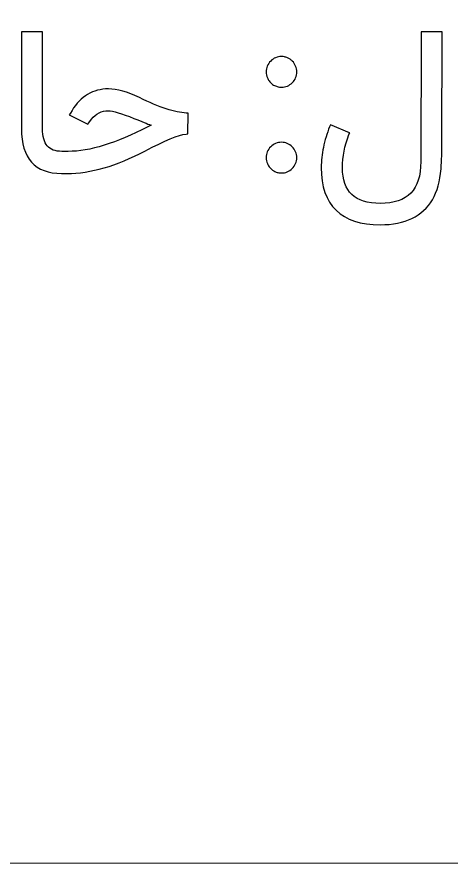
# Model space of a CAD drawing. Header units: millimetres. Extents: x -33 to 258, y -95 to 44.
# Drawn here: x 235.44 to 242.75, y -48.24 to -33.99 of the extents above; entities that cross this region are included whole.
import ezdxf

# ---------------------------------------------------------------- set-up
doc = ezdxf.new("R2010")
doc.units = ezdxf.units.MM
doc.header["$MEASUREMENT"] = 0
doc.layers.add('Layer 1', color=7, linetype='Continuous')

msp = doc.modelspace()

# ---------------------------------------------------------------- linework, layer by layer
at = {"layer": 'Layer 1', "color": 250, "lineweight": 18}
msp.add_open_spline([(211.2956, 1.5563), (211.2956, 1.5563), (255.0956, 1.5563), (255.0956, 1.5563), (256.7479, 1.5563), (258.0956, 0.2086), (258.0956, -1.4437), (258.0956, -1.4437), (258.0956, -45.2437), (258.0956, -45.2437), (258.0956, -46.896), (256.7479, -48.2437), (255.0956, -48.2437), (255.0956, -48.2437), (211.2956, -48.2437), (211.2956, -48.2437), (209.6433, -48.2437), (208.2956, -46.896), (208.2956, -45.2437), (208.2956, -45.2437), (208.2956, -1.4437), (208.2956, -1.4437), (208.2956, 0.2086), (209.6433, 1.5563), (211.2956, 1.5563)], degree=3, knots=[0, 0, 0, 0, 0.125, 0.125, 0.125, 0.25, 0.25, 0.25, 0.375, 0.375, 0.375, 0.5, 0.5, 0.5, 0.625, 0.625, 0.625, 0.75, 0.75, 0.75, 0.875, 0.875, 0.875, 1, 1, 1, 1], dxfattribs=at)
at = {"layer": 'Layer 1', "color": 250}
for points, knots in [([(236.229, -36.6285), (236.229, -36.6285), (236.2284, -36.6285), (236.2284, -36.6285), (236.2284, -36.6285), (236.2272, -36.6285), (236.2272, -36.6285), (236.2272, -36.6285), (236.2269, -36.6285), (236.2269, -36.6285), (236.2269, -36.6285), (236.2268, -36.6285), (236.2268, -36.6285), (236.2268, -36.6285), (236.2265, -36.6285), (236.2265, -36.6285), (236.2265, -36.6285), (236.226, -36.6285), (236.226, -36.6285), (236.226, -36.6285), (236.2255, -36.6285), (236.2255, -36.6285), (236.2255, -36.6285), (236.2254, -36.6285), (236.2254, -36.6285), (236.2254, -36.6285), (236.2246, -36.6285), (236.2246, -36.6285), (236.2246, -36.6285), (236.2239, -36.6285), (236.2239, -36.6285), (236.2239, -36.6285), (236.2237, -36.6285), (236.2237, -36.6285), (236.2237, -36.6285), (236.2226, -36.6285), (236.2226, -36.6285), (236.2226, -36.6285), (236.2222, -36.6285), (236.2222, -36.6285), (236.2222, -36.6285), (236.2214, -36.6285), (236.2214, -36.6285), (236.2214, -36.6285), (236.2206, -36.6285), (236.2206, -36.6285), (236.2206, -36.6285), (236.2201, -36.6285), (236.2201, -36.6285), (236.2201, -36.6285), (236.2191, -36.6285), (236.2191, -36.6285), (236.2191, -36.6285), (236.2188, -36.6285), (236.2188, -36.6285), (236.2188, -36.6285), (236.2176, -36.6285), (236.2176, -36.6285), (236.2176, -36.6285), (236.2173, -36.6285), (236.2173, -36.6285), (236.2173, -36.6285), (236.2162, -36.6285), (236.2162, -36.6285), (236.2162, -36.6285), (236.2158, -36.6285), (236.2158, -36.6285), (236.2158, -36.6285), (236.2148, -36.6285), (236.2148, -36.6285), (236.2148, -36.6285), (236.2142, -36.6285), (236.2142, -36.6285), (236.2142, -36.6285), (236.2135, -36.6285), (236.2135, -36.6285), (236.2135, -36.6285), (236.2126, -36.6285), (236.2126, -36.6285), (236.2126, -36.6285), (236.2123, -36.6285), (236.2123, -36.6285), (236.2123, -36.6285), (236.2111, -36.6285), (236.2111, -36.6285), (236.2111, -36.6285), (236.211, -36.6285), (236.211, -36.6285), (236.211, -36.6285), (236.21, -36.6285), (236.21, -36.6285), (236.21, -36.6285), (236.2094, -36.6285), (236.2094, -36.6285), (236.2094, -36.6285), (236.2089, -36.6285), (236.2089, -36.6285), (236.2089, -36.6285), (236.208, -36.6285), (236.208, -36.6285), (236.208, -36.6285), (236.2077, -36.6285), (236.2077, -36.6285), (236.2077, -36.6285), (236.2071, -36.6285), (236.2071, -36.6285), (236.2071, -36.6285), (236.2064, -36.6285), (236.2064, -36.6285), (236.2064, -36.6285), (236.2061, -36.6285), (236.2061, -36.6285), (236.2061, -36.6285), (236.2057, -36.6285), (236.2057, -36.6285), (236.2057, -36.6285), (236.2051, -36.6285), (236.2051, -36.6285), (236.2051, -36.6285), (236.2046, -36.6285), (236.2046, -36.6285), (236.2046, -36.6285), (236.2045, -36.6285), (236.2045, -36.6285), (236.2045, -36.6285), (236.2042, -36.6285), (236.2042, -36.6285), (236.2042, -36.6285), (236.2039, -36.6285), (236.2039, -36.6285), (236.2039, -36.6285), (236.2038, -36.6285), (236.2038, -36.6285), (236.2038, -36.6285), (236.2037, -36.6285), (236.2037, -36.6285), (236.2037, -36.6285), (236.2029, -36.6285), (236.2029, -36.6285), (236.2029, -36.6285), (236.2017, -36.6285), (236.2017, -36.6285), (236.2017, -36.6285), (236.2014, -36.6285), (236.2014, -36.6285), (236.2014, -36.6285), (236.1999, -36.6285), (236.1999, -36.6285), (236.1999, -36.6285), (236.1997, -36.6285), (236.1997, -36.6285), (236.1997, -36.6285), (236.1986, -36.6285), (236.1986, -36.6285), (236.1986, -36.6285), (236.1918, -36.6285), (236.1918, -36.6285), (235.9685, -36.6285), (235.7995, -36.5644), (235.6856, -36.4369), (235.5717, -36.3088), (235.5144, -36.1212), (235.5144, -35.8746), (235.5144, -35.8746), (235.5144, -34.2738), (235.5144, -34.2738), (235.5144, -34.2738), (235.5144, -34.2404), (235.5144, -34.2404), (235.5144, -34.2404), (235.5479, -34.2404), (235.5479, -34.2404), (235.5479, -34.2404), (235.8369, -34.2404), (235.8369, -34.2404), (235.8369, -34.2404), (235.8698, -34.2404), (235.8698, -34.2404), (235.8698, -34.2404), (235.8698, -34.2738), (235.8698, -34.2738), (235.8698, -34.2738), (235.8698, -35.8712), (235.8698, -35.8712), (235.8698, -36.0027), (235.8965, -36.1002), (235.9497, -36.1637), (236.003, -36.2255), (236.0852, -36.2566), (236.1969, -36.2566), (236.1969, -36.2566), (236.1982, -36.2566), (236.1982, -36.2566), (236.1982, -36.2566), (236.1989, -36.2566), (236.1989, -36.2566), (236.1989, -36.2566), (236.1997, -36.2566), (236.1997, -36.2566), (236.1997, -36.2566), (236.1998, -36.2566), (236.1998, -36.2566), (236.1998, -36.2566), (236.2006, -36.2566), (236.2006, -36.2566), (236.2006, -36.2566), (236.2016, -36.2566), (236.2016, -36.2566), (236.2016, -36.2566), (236.2017, -36.2566), (236.2017, -36.2566), (236.2017, -36.2566), (236.2027, -36.2566), (236.2027, -36.2566), (236.2027, -36.2566), (236.2037, -36.2566), (236.2037, -36.2566), (236.2037, -36.2566), (236.2038, -36.2566), (236.2038, -36.2566), (236.2038, -36.2566), (236.2039, -36.2566), (236.2039, -36.2566), (236.2039, -36.2566), (236.204, -36.2566), (236.204, -36.2566), (236.204, -36.2566), (236.2043, -36.2566), (236.2043, -36.2566), (236.2043, -36.2566), (236.2048, -36.2566), (236.2048, -36.2566), (236.2048, -36.2566), (236.2051, -36.2566), (236.2051, -36.2566), (236.2051, -36.2566), (236.2054, -36.2566), (236.2054, -36.2566), (236.2054, -36.2566), (236.2062, -36.2566), (236.2062, -36.2566), (236.2062, -36.2566), (236.2064, -36.2566), (236.2064, -36.2566), (236.2064, -36.2566), (236.207, -36.2566), (236.207, -36.2566), (236.207, -36.2566), (236.2077, -36.2566), (236.2077, -36.2566), (236.2077, -36.2566), (236.208, -36.2566), (236.208, -36.2566), (236.208, -36.2566), (236.2091, -36.2566), (236.2091, -36.2566), (236.2091, -36.2566), (236.2102, -36.2566), (236.2102, -36.2566), (236.2102, -36.2566), (236.2105, -36.2566), (236.2105, -36.2566), (236.2105, -36.2566), (236.2115, -36.2566), (236.2115, -36.2566), (236.2115, -36.2566), (236.2119, -36.2566), (236.2119, -36.2566), (236.2119, -36.2566), (236.2129, -36.2566), (236.2129, -36.2566), (236.2129, -36.2566), (236.2133, -36.2566), (236.2133, -36.2566), (236.2133, -36.2566), (236.2144, -36.2566), (236.2144, -36.2566), (236.2144, -36.2566), (236.2147, -36.2566), (236.2147, -36.2566), (236.2147, -36.2566), (236.2159, -36.2566), (236.2159, -36.2566), (236.2159, -36.2566), (236.2161, -36.2566), (236.2161, -36.2566), (236.2161, -36.2566), (236.2174, -36.2566), (236.2174, -36.2566), (236.2174, -36.2566), (236.2176, -36.2566), (236.2176, -36.2566), (236.2176, -36.2566), (236.2187, -36.2566), (236.2187, -36.2566), (236.2187, -36.2566), (236.2193, -36.2566), (236.2193, -36.2566), (236.2193, -36.2566), (236.2199, -36.2566), (236.2199, -36.2566), (236.2199, -36.2566), (236.2211, -36.2566), (236.2211, -36.2566), (236.2211, -36.2566), (236.2222, -36.2566), (236.2222, -36.2566), (236.2222, -36.2566), (236.2229, -36.2566), (236.2229, -36.2566), (236.2229, -36.2566), (236.2232, -36.2566), (236.2232, -36.2566), (236.2232, -36.2566), (236.2241, -36.2566), (236.2241, -36.2566), (236.2241, -36.2566), (236.2249, -36.2566), (236.2249, -36.2566), (236.2249, -36.2566), (236.2256, -36.2566), (236.2256, -36.2566), (236.2256, -36.2566), (236.2262, -36.2566), (236.2262, -36.2566), (236.2262, -36.2566), (236.2266, -36.2566), (236.2266, -36.2566), (236.2266, -36.2566), (236.2268, -36.2566), (236.2268, -36.2566), (236.2268, -36.2566), (236.2269, -36.2566), (236.2269, -36.2566), (236.2269, -36.2566), (236.2279, -36.2566), (236.2279, -36.2566), (236.2279, -36.2566), (236.2288, -36.2566), (236.2288, -36.2566), (236.2288, -36.2566), (236.3035, -36.2566), (236.3035, -36.2566), (236.6634, -36.2566), (237.1101, -36.1189), (237.6435, -35.8428), (237.6435, -35.8428), (237.6985, -35.8145), (237.6985, -35.8145), (237.6662, -35.8037), (237.6271, -35.789), (237.58, -35.7697), (237.533, -35.751), (237.4763, -35.7278), (237.4094, -35.7), (237.1968, -35.615), (237.0534, -35.5725), (236.9797, -35.5725), (236.8641, -35.5725), (236.7694, -35.6201), (236.6957, -35.7153), (236.6957, -35.7153), (236.6492, -35.7748), (236.6492, -35.7748), (236.6492, -35.7748), (236.6322, -35.7964), (236.6322, -35.7964), (236.6322, -35.7964), (236.609, -35.785), (236.609, -35.785), (236.609, -35.785), (236.3533, -35.6586), (236.3533, -35.6586), (236.3533, -35.6586), (236.3205, -35.6422), (236.3205, -35.6422), (236.3205, -35.6422), (236.3403, -35.6121), (236.3403, -35.6121), (236.3403, -35.6121), (236.3669, -35.5657), (236.3669, -35.5657), (236.4384, -35.4461), (236.5262, -35.3559), (236.63, -35.2958), (236.7337, -35.2352), (236.8505, -35.2046), (236.9808, -35.2034), (237.1271, -35.2034), (237.3006, -35.2522), (237.5012, -35.3497), (237.8419, -35.5158), (238.1049, -35.6025), (238.2897, -35.6104), (238.2897, -35.6104), (238.3214, -35.6121), (238.3214, -35.6121), (238.3214, -35.6121), (238.3214, -35.6456), (238.3214, -35.6456), (238.3214, -35.6456), (238.318, -35.9324), (238.318, -35.9324), (238.318, -35.9324), (238.318, -35.9625), (238.318, -35.9625), (238.318, -35.9625), (238.288, -35.9659), (238.288, -35.9659), (238.165, -35.9772), (237.9343, -36.0719), (237.5959, -36.2498), (237.1163, -36.5021), (236.6787, -36.6285), (236.2836, -36.6285), (236.2836, -36.6285), (236.229, -36.6285), (236.229, -36.6285)], [0, 0, 0, 0, 0.0071942, 0.0071942, 0.0071942, 0.0143885, 0.0143885, 0.0143885, 0.0215827, 0.0215827, 0.0215827, 0.028777, 0.028777, 0.028777, 0.0359712, 0.0359712, 0.0359712, 0.0431655, 0.0431655, 0.0431655, 0.0503597, 0.0503597, 0.0503597, 0.057554, 0.057554, 0.057554, 0.0647482, 0.0647482, 0.0647482, 0.0719424, 0.0719424, 0.0719424, 0.0791367, 0.0791367, 0.0791367, 0.0863309, 0.0863309, 0.0863309, 0.0935252, 0.0935252, 0.0935252, 0.1007194, 0.1007194, 0.1007194, 0.1079137, 0.1079137, 0.1079137, 0.1151079, 0.1151079, 0.1151079, 0.1223022, 0.1223022, 0.1223022, 0.1294964, 0.1294964, 0.1294964, 0.1366906, 0.1366906, 0.1366906, 0.1438849, 0.1438849, 0.1438849, 0.1510791, 0.1510791, 0.1510791, 0.1582734, 0.1582734, 0.1582734, 0.1654676, 0.1654676, 0.1654676, 0.1726619, 0.1726619, 0.1726619, 0.1798561, 0.1798561, 0.1798561, 0.1870504, 0.1870504, 0.1870504, 0.1942446, 0.1942446, 0.1942446, 0.2014388, 0.2014388, 0.2014388, 0.2086331, 0.2086331, 0.2086331, 0.2158273, 0.2158273, 0.2158273, 0.2230216, 0.2230216, 0.2230216, 0.2302158, 0.2302158, 0.2302158, 0.2374101, 0.2374101, 0.2374101, 0.2446043, 0.2446043, 0.2446043, 0.2517986, 0.2517986, 0.2517986, 0.2589928, 0.2589928, 0.2589928, 0.2661871, 0.2661871, 0.2661871, 0.2733813, 0.2733813, 0.2733813, 0.2805755, 0.2805755, 0.2805755, 0.2877698, 0.2877698, 0.2877698, 0.294964, 0.294964, 0.294964, 0.3021583, 0.3021583, 0.3021583, 0.3093525, 0.3093525, 0.3093525, 0.3165468, 0.3165468, 0.3165468, 0.323741, 0.323741, 0.323741, 0.3309353, 0.3309353, 0.3309353, 0.3381295, 0.3381295, 0.3381295, 0.3453237, 0.3453237, 0.3453237, 0.352518, 0.352518, 0.352518, 0.3597122, 0.3597122, 0.3597122, 0.3669065, 0.3669065, 0.3669065, 0.3741007, 0.3741007, 0.3741007, 0.381295, 0.381295, 0.381295, 0.3884892, 0.3884892, 0.3884892, 0.3956835, 0.3956835, 0.3956835, 0.4028777, 0.4028777, 0.4028777, 0.4100719, 0.4100719, 0.4100719, 0.4172662, 0.4172662, 0.4172662, 0.4244604, 0.4244604, 0.4244604, 0.4316547, 0.4316547, 0.4316547, 0.4388489, 0.4388489, 0.4388489, 0.4460432, 0.4460432, 0.4460432, 0.4532374, 0.4532374, 0.4532374, 0.4604317, 0.4604317, 0.4604317, 0.4676259, 0.4676259, 0.4676259, 0.4748201, 0.4748201, 0.4748201, 0.4820144, 0.4820144, 0.4820144, 0.4892086, 0.4892086, 0.4892086, 0.4964029, 0.4964029, 0.4964029, 0.5035971, 0.5035971, 0.5035971, 0.5107914, 0.5107914, 0.5107914, 0.5179856, 0.5179856, 0.5179856, 0.5251799, 0.5251799, 0.5251799, 0.5323741, 0.5323741, 0.5323741, 0.5395683, 0.5395683, 0.5395683, 0.5467626, 0.5467626, 0.5467626, 0.5539568, 0.5539568, 0.5539568, 0.5611511, 0.5611511, 0.5611511, 0.5683453, 0.5683453, 0.5683453, 0.5755396, 0.5755396, 0.5755396, 0.5827338, 0.5827338, 0.5827338, 0.5899281, 0.5899281, 0.5899281, 0.5971223, 0.5971223, 0.5971223, 0.6043165, 0.6043165, 0.6043165, 0.6115108, 0.6115108, 0.6115108, 0.618705, 0.618705, 0.618705, 0.6258993, 0.6258993, 0.6258993, 0.6330935, 0.6330935, 0.6330935, 0.6402878, 0.6402878, 0.6402878, 0.647482, 0.647482, 0.647482, 0.6546763, 0.6546763, 0.6546763, 0.6618705, 0.6618705, 0.6618705, 0.6690647, 0.6690647, 0.6690647, 0.676259, 0.676259, 0.676259, 0.6834532, 0.6834532, 0.6834532, 0.6906475, 0.6906475, 0.6906475, 0.6978417, 0.6978417, 0.6978417, 0.705036, 0.705036, 0.705036, 0.7122302, 0.7122302, 0.7122302, 0.7194245, 0.7194245, 0.7194245, 0.7266187, 0.7266187, 0.7266187, 0.7338129, 0.7338129, 0.7338129, 0.7410072, 0.7410072, 0.7410072, 0.7482014, 0.7482014, 0.7482014, 0.7553957, 0.7553957, 0.7553957, 0.7625899, 0.7625899, 0.7625899, 0.7697842, 0.7697842, 0.7697842, 0.7769784, 0.7769784, 0.7769784, 0.7841727, 0.7841727, 0.7841727, 0.7913669, 0.7913669, 0.7913669, 0.7985612, 0.7985612, 0.7985612, 0.8057554, 0.8057554, 0.8057554, 0.8129496, 0.8129496, 0.8129496, 0.8201439, 0.8201439, 0.8201439, 0.8273381, 0.8273381, 0.8273381, 0.8345324, 0.8345324, 0.8345324, 0.8417266, 0.8417266, 0.8417266, 0.8489209, 0.8489209, 0.8489209, 0.8561151, 0.8561151, 0.8561151, 0.8633094, 0.8633094, 0.8633094, 0.8705036, 0.8705036, 0.8705036, 0.8776978, 0.8776978, 0.8776978, 0.8848921, 0.8848921, 0.8848921, 0.8920863, 0.8920863, 0.8920863, 0.8992806, 0.8992806, 0.8992806, 0.9064748, 0.9064748, 0.9064748, 0.9136691, 0.9136691, 0.9136691, 0.9208633, 0.9208633, 0.9208633, 0.9280576, 0.9280576, 0.9280576, 0.9352518, 0.9352518, 0.9352518, 0.942446, 0.942446, 0.942446, 0.9496403, 0.9496403, 0.9496403, 0.9568345, 0.9568345, 0.9568345, 0.9640288, 0.9640288, 0.9640288, 0.971223, 0.971223, 0.971223, 0.9784173, 0.9784173, 0.9784173, 0.9856115, 0.9856115, 0.9856115, 0.9928058, 0.9928058, 0.9928058, 1, 1, 1, 1]), ([(242.2441, -36.429), (242.2441, -36.429), (242.2492, -34.2738), (242.2492, -34.2738), (242.2492, -34.2738), (242.2492, -34.2404), (242.2492, -34.2404), (242.2492, -34.2404), (242.2826, -34.2404), (242.2826, -34.2404), (242.2826, -34.2404), (242.5677, -34.2404), (242.5677, -34.2404), (242.5677, -34.2404), (242.6012, -34.2404), (242.6012, -34.2404), (242.6012, -34.2404), (242.6012, -34.2738), (242.6012, -34.2738), (242.6012, -34.2738), (242.5995, -36.0985), (242.5995, -36.0985), (242.5995, -36.2583), (242.5944, -36.4086), (242.5847, -36.5503), (242.5689, -36.7577), (242.5201, -36.9306), (242.4385, -37.0701), (242.3563, -37.2107), (242.2418, -37.3161), (242.095, -37.3858), (241.9487, -37.4567), (241.7702, -37.4918), (241.5599, -37.4918), (241.2311, -37.4918), (240.9834, -37.4108), (240.8162, -37.2481), (240.6489, -37.0865), (240.5656, -36.8462), (240.5667, -36.527), (240.5667, -36.4131), (240.5786, -36.3003), (240.6019, -36.1886), (240.6263, -36.0702), (240.6614, -35.9545), (240.7079, -35.8411), (240.7079, -35.8411), (240.7198, -35.81), (240.7198, -35.81), (240.7198, -35.81), (240.751, -35.823), (240.751, -35.823), (240.751, -35.823), (241.0134, -35.9313), (241.0134, -35.9313), (241.0134, -35.9313), (241.0452, -35.9443), (241.0452, -35.9443), (241.0452, -35.9443), (241.0321, -35.9744), (241.0321, -35.9744), (240.9601, -36.1591), (240.9239, -36.3451), (240.9239, -36.5321), (240.9239, -36.7345), (240.976, -36.8853), (241.0797, -36.9839), (241.1852, -37.0825), (241.3456, -37.1319), (241.5616, -37.1319), (241.7917, -37.1319), (241.9629, -37.074), (242.0746, -36.959), (242.1868, -36.8439), (242.2429, -36.667), (242.2441, -36.429)], [0, 0, 0, 0, 0.04, 0.04, 0.04, 0.08, 0.08, 0.08, 0.12, 0.12, 0.12, 0.16, 0.16, 0.16, 0.2, 0.2, 0.2, 0.24, 0.24, 0.24, 0.28, 0.28, 0.28, 0.32, 0.32, 0.32, 0.36, 0.36, 0.36, 0.4, 0.4, 0.4, 0.44, 0.44, 0.44, 0.48, 0.48, 0.48, 0.52, 0.52, 0.52, 0.56, 0.56, 0.56, 0.6, 0.6, 0.6, 0.64, 0.64, 0.64, 0.68, 0.68, 0.68, 0.72, 0.72, 0.72, 0.76, 0.76, 0.76, 0.8, 0.8, 0.8, 0.84, 0.84, 0.84, 0.88, 0.88, 0.88, 0.92, 0.92, 0.92, 0.96, 0.96, 0.96, 1, 1, 1, 1]), ([(239.6383, -34.9177), (239.6383, -34.8458), (239.6638, -34.7851), (239.7142, -34.7347), (239.7647, -34.6842), (239.8253, -34.6587), (239.8962, -34.6587), (239.9138, -34.6587), (239.9308, -34.6604), (239.9472, -34.6638), (239.9642, -34.6672), (239.9801, -34.6723), (239.9954, -34.6791), (240.0113, -34.6853), (240.026, -34.6933), (240.0396, -34.7029), (240.0532, -34.7125), (240.0663, -34.7233), (240.0787, -34.7352), (240.1031, -34.7596), (240.1212, -34.7874), (240.1343, -34.8185), (240.1468, -34.8492), (240.1536, -34.8826), (240.1536, -34.9177), (240.1536, -34.9886), (240.1286, -35.0493), (240.0787, -35.0991), (240.0532, -35.1246), (240.0254, -35.1434), (239.9948, -35.1564), (239.9642, -35.1689), (239.9314, -35.1751), (239.8962, -35.1751), (239.8837, -35.1751), (239.8718, -35.1745), (239.8605, -35.1728), (239.8486, -35.1711), (239.8373, -35.1689), (239.8259, -35.1655), (239.8151, -35.1621), (239.8038, -35.1581), (239.793, -35.1536), (239.7817, -35.1496), (239.7715, -35.1439), (239.7613, -35.1383), (239.7517, -35.132), (239.742, -35.1252), (239.733, -35.1173), (239.7165, -35.1031), (239.7018, -35.0872), (239.6893, -35.0697), (239.6763, -35.0527), (239.6661, -35.0345), (239.6587, -35.0158), (239.6451, -34.9852), (239.6383, -34.9523), (239.6383, -34.9177)], [0, 0, 0, 0, 0.0526316, 0.0526316, 0.0526316, 0.1052632, 0.1052632, 0.1052632, 0.1578947, 0.1578947, 0.1578947, 0.2105263, 0.2105263, 0.2105263, 0.2631579, 0.2631579, 0.2631579, 0.3157895, 0.3157895, 0.3157895, 0.3684211, 0.3684211, 0.3684211, 0.4210526, 0.4210526, 0.4210526, 0.4736842, 0.4736842, 0.4736842, 0.5263158, 0.5263158, 0.5263158, 0.5789474, 0.5789474, 0.5789474, 0.6315789, 0.6315789, 0.6315789, 0.6842105, 0.6842105, 0.6842105, 0.7368421, 0.7368421, 0.7368421, 0.7894737, 0.7894737, 0.7894737, 0.8421053, 0.8421053, 0.8421053, 0.8947368, 0.8947368, 0.8947368, 0.9473684, 0.9473684, 0.9473684, 1, 1, 1, 1]), ([(239.6383, -36.3626), (239.6383, -36.2907), (239.6638, -36.2294), (239.7142, -36.1796), (239.7647, -36.1291), (239.8253, -36.1036), (239.8962, -36.1036), (239.9671, -36.1036), (240.0271, -36.1291), (240.0776, -36.1796), (240.128, -36.2294), (240.1536, -36.2907), (240.1536, -36.3621), (240.1536, -36.4335), (240.128, -36.4942), (240.0776, -36.5446), (240.0271, -36.5951), (239.9671, -36.62), (239.8962, -36.62), (239.8758, -36.62), (239.8565, -36.6177), (239.8373, -36.6138), (239.8174, -36.6092), (239.7993, -36.6024), (239.7823, -36.5934), (239.7653, -36.5849), (239.7488, -36.5741), (239.733, -36.5622), (239.7165, -36.5474), (239.7018, -36.5321), (239.6893, -36.5146), (239.6763, -36.4976), (239.6661, -36.4794), (239.6587, -36.4607), (239.6451, -36.4295), (239.6383, -36.3972), (239.6383, -36.3626)], [0, 0, 0, 0, 0.0833333, 0.0833333, 0.0833333, 0.1666667, 0.1666667, 0.1666667, 0.25, 0.25, 0.25, 0.3333333, 0.3333333, 0.3333333, 0.4166667, 0.4166667, 0.4166667, 0.5, 0.5, 0.5, 0.5833333, 0.5833333, 0.5833333, 0.6666667, 0.6666667, 0.6666667, 0.75, 0.75, 0.75, 0.8333333, 0.8333333, 0.8333333, 0.9166667, 0.9166667, 0.9166667, 1, 1, 1, 1])]:
    msp.add_open_spline(points, degree=3, knots=knots, dxfattribs=at)

doc.saveas('drawing.dxf')
